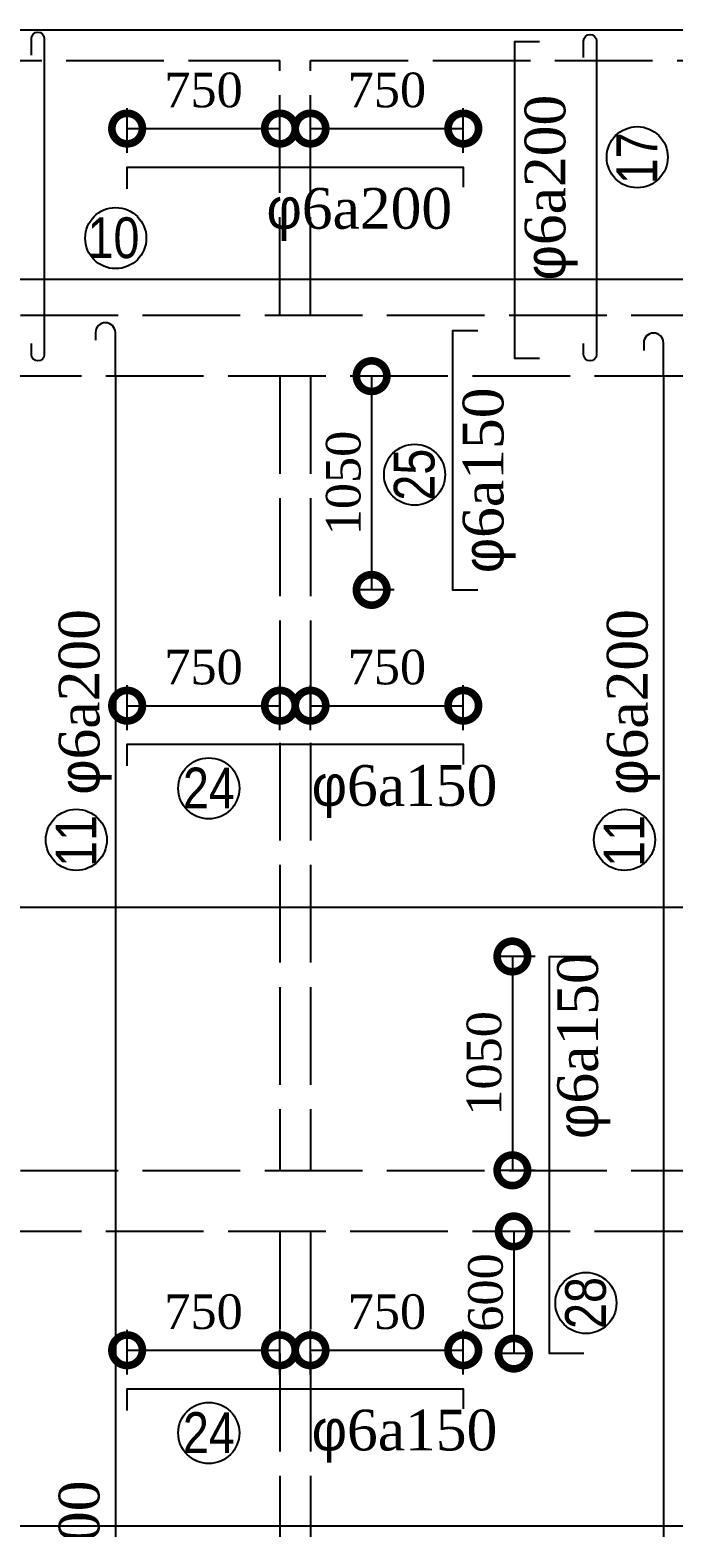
# Model space of a CAD drawing. Extents: x -105064 to -20964, y -943 to 58457.
# Drawn here: x -90449 to -87290, y 45981 to 53332 of the extents above; entities that cross this region are included whole.
import ezdxf

# ---------------------------------------------------------------- set-up
doc = ezdxf.new("R2010")
doc.units = 0
doc.header["$LTSCALE"] = 40
doc.linetypes.add('ACAD_ISO02W100', pattern=[15, 12, -3])
doc.layers.get('0').update_dxf_attribs({"linetype": 'CONTINUOUS'})
doc.layers.get('DEFPOINTS').update_dxf_attribs({"linetype": 'CONTINUOUS'})
for name, color, linetype in [('KTHUOT', 6, 'CONTINUOUS'), ('MANH', 2, 'CONTINUOUS'), ('TEXT', 7, 'CONTINUOUS'), ('THEP', 1, 'CONTINUOUS')]:
    doc.layers.add(name, color=color, linetype=linetype)
doc.styles.add('DIM-NEW', font='')
doc.styles.add('VNI-HELVE', font='')
doc.styles.add('VNI-TIMES', font='')
doc.styles.get('DIM-NEW').set_extended_font_data('VNI-Helve-Condense')
doc.styles.get('VNI-HELVE').set_extended_font_data('VNI-Helve')
doc.styles.get('VNI-TIMES').set_extended_font_data('VNI-Times')
doc.dimstyles.new('D1', dxfattribs={"dimscale": 0, "dimtxt": 300, "dimasz": 250, "dimexe": 250, "dimexo": 0, "dimgap": 160, "dimtad": 1, "dimdec": 0, "dimdsep": 46, "dimtxsty": 'VNI-HELVE', "dimblk1": 'ARCHTICK', "dimblk2": 'ARCHTICK', "dimsah": 1, "dimcen": 2.5, "dimclrd": 6, "dimclre": 6, "dimclrt": 6, "dimadec": 0, "dimazin": 0, "dimtfac": 1, "dimtdec": 0, "dimtmove": 0, "dimatfit": 3, "dimldrblk": 'ARCHTICK', "dimfxl": 1, "dimtolj": 1, "dimtzin": 0, "dimarcsym": 0})

# ---------------------------------------------------------------- blocks, each defined once
blk = doc.blocks.new('_DotSmall')
at = {"color": 0, "linetype": 'ByBlock', "const_width": 0.5}
blk.add_lwpolyline([(-0.0625, 0, 1), (0.0625, 0, 1)], format="xyb", close=True, dxfattribs=at)
blk = doc.blocks.new('*D42')
at = {"layer": 'DEFPOINTS', "color": 0, "linetype": 'Continuous', "transparency": 16777216}
for p in [(-88320.4, 50014.2), (-89070.8, 49824.5), (-88320.4, 49824.5)]:
    blk.add_point(p, dxfattribs=at)
at = {"layer": 'KTHUOT', "color": 9, "linetype": 'Continuous', "lineweight": -2, "transparency": 16777216}
for p, q in [((-89070.8, 49894.5), (-89070.8, 50114.2)), ((-88320.4, 49894.5), (-88320.4, 50114.2)), ((-89070.8, 50014.2), (-88320.4, 50014.2))]:
    blk.add_line(p, q, dxfattribs=at)
at = {"layer": 'KTHUOT', "color": 9, "linetype": 'Continuous', "lineweight": -2, "transparency": 16777216, "xscale": 300, "yscale": 300, "zscale": 300, "rotation": 180}
blk.add_blockref('_DotSmall', (-89070.8, 50014.2), dxfattribs=at)
at = {"layer": 'KTHUOT', "color": 9, "linetype": 'Continuous', "lineweight": -2, "transparency": 16777216, "xscale": 300, "yscale": 300, "zscale": 300}
blk.add_blockref('_DotSmall', (-88320.4, 50014.2), dxfattribs=at)
at = {"layer": 'KTHUOT', "color": 7, "linetype": 'Continuous', "transparency": 16777216, "insert": (-88695.6, 50202.6), "char_height": 170, "attachment_point": 5, "style": 'VNI-TIMES'}
blk.add_mtext('\\A1;750', dxfattribs=at)
blk = doc.blocks.new('_ARCHTICK')
at = {"color": 0, "linetype": 'ByBlock', "const_width": 0.15}
blk.add_lwpolyline([(-0.5, -0.5), (0.5, 0.5)], dxfattribs=at)
blk = doc.blocks.new('*D41')
at = {"layer": 'DEFPOINTS', "color": 0, "linetype": 'Continuous', "transparency": 16777216}
for p in [(-89220.8, 50014.2), (-89971.3, 49824.5), (-89220.8, 49824.5)]:
    blk.add_point(p, dxfattribs=at)
at = {"layer": 'KTHUOT', "color": 9, "linetype": 'Continuous', "lineweight": -2, "transparency": 16777216}
for p, q in [((-89971.3, 49894.5), (-89971.3, 50114.2)), ((-89220.8, 49894.5), (-89220.8, 50114.2)), ((-89971.3, 50014.2), (-89220.8, 50014.2))]:
    blk.add_line(p, q, dxfattribs=at)
at = {"layer": 'KTHUOT', "color": 9, "linetype": 'Continuous', "lineweight": -2, "transparency": 16777216, "xscale": 300, "yscale": 300, "zscale": 300, "rotation": 180}
blk.add_blockref('_DotSmall', (-89971.3, 50014.2), dxfattribs=at)
at = {"layer": 'KTHUOT', "color": 9, "linetype": 'Continuous', "lineweight": -2, "transparency": 16777216, "xscale": 300, "yscale": 300, "zscale": 300}
blk.add_blockref('_DotSmall', (-89220.8, 50014.2), dxfattribs=at)
at = {"layer": 'KTHUOT', "color": 7, "linetype": 'Continuous', "transparency": 16777216, "insert": (-89596.1, 50202.6), "char_height": 170, "attachment_point": 5, "style": 'VNI-TIMES'}
blk.add_mtext('\\A1;750', dxfattribs=at)
blk = doc.blocks.new('*D75')
at = {"layer": 'DEFPOINTS', "color": 0, "linetype": 'Continuous', "transparency": 16777216}
for p in [(-88320.4, 46848.9), (-89070.8, 46659.3), (-88320.4, 46659.3)]:
    blk.add_point(p, dxfattribs=at)
at = {"layer": 'KTHUOT', "color": 9, "linetype": 'Continuous', "lineweight": -2, "transparency": 16777216}
for p, q in [((-89070.8, 46729.3), (-89070.8, 46948.9)), ((-88320.4, 46729.3), (-88320.4, 46948.9)), ((-89070.8, 46848.9), (-88320.4, 46848.9))]:
    blk.add_line(p, q, dxfattribs=at)
at = {"layer": 'KTHUOT', "color": 9, "linetype": 'Continuous', "lineweight": -2, "transparency": 16777216, "xscale": 300, "yscale": 300, "zscale": 300, "rotation": 180}
blk.add_blockref('_DotSmall', (-89070.8, 46848.9), dxfattribs=at)
at = {"layer": 'KTHUOT', "color": 9, "linetype": 'Continuous', "lineweight": -2, "transparency": 16777216, "xscale": 300, "yscale": 300, "zscale": 300}
blk.add_blockref('_DotSmall', (-88320.4, 46848.9), dxfattribs=at)
at = {"layer": 'KTHUOT', "color": 7, "linetype": 'Continuous', "transparency": 16777216, "insert": (-88695.6, 47037.3), "char_height": 170, "attachment_point": 5, "style": 'VNI-TIMES'}
blk.add_mtext('\\A1;750', dxfattribs=at)
blk = doc.blocks.new('*D76')
at = {"layer": 'DEFPOINTS', "color": 0, "linetype": 'Continuous', "transparency": 16777216}
for p in [(-89220.8, 46848.9), (-89971.3, 46659.3), (-89220.8, 46659.3)]:
    blk.add_point(p, dxfattribs=at)
at = {"layer": 'KTHUOT', "color": 9, "linetype": 'Continuous', "lineweight": -2, "transparency": 16777216}
for p, q in [((-89971.3, 46729.3), (-89971.3, 46948.9)), ((-89220.8, 46729.3), (-89220.8, 46948.9)), ((-89971.3, 46848.9), (-89220.8, 46848.9))]:
    blk.add_line(p, q, dxfattribs=at)
at = {"layer": 'KTHUOT', "color": 9, "linetype": 'Continuous', "lineweight": -2, "transparency": 16777216, "xscale": 300, "yscale": 300, "zscale": 300, "rotation": 180}
blk.add_blockref('_DotSmall', (-89971.3, 46848.9), dxfattribs=at)
at = {"layer": 'KTHUOT', "color": 9, "linetype": 'Continuous', "lineweight": -2, "transparency": 16777216, "xscale": 300, "yscale": 300, "zscale": 300}
blk.add_blockref('_DotSmall', (-89220.8, 46848.9), dxfattribs=at)
at = {"layer": 'KTHUOT', "color": 7, "linetype": 'Continuous', "transparency": 16777216, "insert": (-89596.1, 47037.3), "char_height": 170, "attachment_point": 5, "style": 'VNI-TIMES'}
blk.add_mtext('\\A1;750', dxfattribs=at)
blk = doc.blocks.new('*D316')
at = {"layer": 'DEFPOINTS', "color": 0, "linetype": 'Continuous', "transparency": 16777216}
for p in [(-87897, 48782.5), (-88079.4, 47732.4), (-87897, 47732.4)]:
    blk.add_point(p, dxfattribs=at)
at = {"layer": 'KTHUOT', "color": 9, "linetype": 'Continuous', "lineweight": -2, "transparency": 16777216}
for p, q in [((-87967, 48782.5), (-88149.4, 48782.5)), ((-88079.4, 48782.5), (-88079.4, 47732.4)), ((-87967, 47732.4), (-88149.4, 47732.4))]:
    blk.add_line(p, q, dxfattribs=at)
at = {"layer": 'KTHUOT', "color": 9, "linetype": 'Continuous', "lineweight": -2, "transparency": 16777216, "xscale": 300, "yscale": 300, "zscale": 300}
for p, rotation in [((-88079.4, 48782.5), 90), ((-88079.4, 47732.4), 270)]:
    blk.add_blockref('_DotSmall', p, dxfattribs=dict(at, rotation=rotation))
at = {"layer": 'KTHUOT', "color": 7, "linetype": 'Continuous', "transparency": 16777216, "insert": (-88217.8, 48257.5), "char_height": 170, "attachment_point": 5, "rotation": 90, "style": 'VNI-TIMES'}
blk.add_mtext('\\A1;1050', dxfattribs=at)
blk = doc.blocks.new('*D317')
at = {"layer": 'DEFPOINTS', "color": 0, "linetype": 'Continuous', "transparency": 16777216}
for p in [(-87939.4, 47432.4), (-88072.3, 46832.5), (-87939.4, 46832.5)]:
    blk.add_point(p, dxfattribs=at)
at = {"layer": 'KTHUOT', "color": 9, "linetype": 'Continuous', "lineweight": -2, "transparency": 16777216}
for p, q in [((-88009.4, 47432.4), (-88142.3, 47432.4)), ((-88072.3, 47432.4), (-88072.3, 46832.5)), ((-88009.4, 46832.5), (-88142.3, 46832.5))]:
    blk.add_line(p, q, dxfattribs=at)
at = {"layer": 'KTHUOT', "color": 9, "linetype": 'Continuous', "lineweight": -2, "transparency": 16777216, "xscale": 300, "yscale": 300, "zscale": 300}
for p, rotation in [((-88072.3, 47432.4), 90), ((-88072.3, 46832.5), 270)]:
    blk.add_blockref('_DotSmall', p, dxfattribs=dict(at, rotation=rotation))
at = {"layer": 'KTHUOT', "color": 7, "linetype": 'Continuous', "transparency": 16777216, "insert": (-88210.4, 47132.5), "char_height": 170, "attachment_point": 5, "rotation": 90, "style": 'VNI-TIMES'}
blk.add_mtext('\\A1;600', dxfattribs=at)
blk = doc.blocks.new('*D475')
at = {"layer": 'DEFPOINTS', "color": 0, "linetype": 'Continuous', "transparency": 16777216}
for p in [(-88590.6, 51632.4), (-88770.5, 50582.7), (-88590.6, 50582.7)]:
    blk.add_point(p, dxfattribs=at)
at = {"layer": 'KTHUOT', "color": 9, "linetype": 'Continuous', "lineweight": -2, "transparency": 16777216}
for p, q in [((-88660.6, 51632.4), (-88840.5, 51632.4)), ((-88770.5, 51632.4), (-88770.5, 50582.7)), ((-88660.6, 50582.7), (-88840.5, 50582.7))]:
    blk.add_line(p, q, dxfattribs=at)
at = {"layer": 'KTHUOT', "color": 9, "linetype": 'Continuous', "lineweight": -2, "transparency": 16777216, "xscale": 300, "yscale": 300, "zscale": 300}
for p, rotation in [((-88770.5, 51632.4), 90), ((-88770.5, 50582.7), 270)]:
    blk.add_blockref('_DotSmall', p, dxfattribs=dict(at, rotation=rotation))
at = {"layer": 'KTHUOT', "color": 7, "linetype": 'Continuous', "transparency": 16777216, "insert": (-88908.9, 51107.6), "char_height": 170, "attachment_point": 5, "rotation": 90, "style": 'VNI-TIMES'}
blk.add_mtext('\\A1;1050', dxfattribs=at)
blk = doc.blocks.new('*D480')
at = {"layer": 'DEFPOINTS', "color": 0, "linetype": 'Continuous', "transparency": 16777216}
for p in [(-88320.4, 52848.2), (-89070.8, 52658.5), (-88320.4, 52658.5)]:
    blk.add_point(p, dxfattribs=at)
at = {"layer": 'KTHUOT', "color": 9, "linetype": 'Continuous', "lineweight": -2, "transparency": 16777216}
for p, q in [((-89070.8, 52728.5), (-89070.8, 52948.2)), ((-88320.4, 52728.5), (-88320.4, 52948.2)), ((-89070.8, 52848.2), (-88320.4, 52848.2))]:
    blk.add_line(p, q, dxfattribs=at)
at = {"layer": 'KTHUOT', "color": 9, "linetype": 'Continuous', "lineweight": -2, "transparency": 16777216, "xscale": 300, "yscale": 300, "zscale": 300, "rotation": 180}
blk.add_blockref('_DotSmall', (-89070.8, 52848.2), dxfattribs=at)
at = {"layer": 'KTHUOT', "color": 9, "linetype": 'Continuous', "lineweight": -2, "transparency": 16777216, "xscale": 300, "yscale": 300, "zscale": 300}
blk.add_blockref('_DotSmall', (-88320.4, 52848.2), dxfattribs=at)
at = {"layer": 'KTHUOT', "color": 7, "linetype": 'Continuous', "transparency": 16777216, "insert": (-88695.6, 53036.6), "char_height": 170, "attachment_point": 5, "style": 'VNI-TIMES'}
blk.add_mtext('\\A1;750', dxfattribs=at)
blk = doc.blocks.new('*D481')
at = {"layer": 'DEFPOINTS', "color": 0, "linetype": 'Continuous', "transparency": 16777216}
for p in [(-89220.8, 52848.2), (-89971.3, 52658.5), (-89220.8, 52658.5)]:
    blk.add_point(p, dxfattribs=at)
at = {"layer": 'KTHUOT', "color": 9, "linetype": 'Continuous', "lineweight": -2, "transparency": 16777216}
for p, q in [((-89971.3, 52728.5), (-89971.3, 52948.2)), ((-89220.8, 52728.5), (-89220.8, 52948.2)), ((-89971.3, 52848.2), (-89220.8, 52848.2))]:
    blk.add_line(p, q, dxfattribs=at)
at = {"layer": 'KTHUOT', "color": 9, "linetype": 'Continuous', "lineweight": -2, "transparency": 16777216, "xscale": 300, "yscale": 300, "zscale": 300, "rotation": 180}
blk.add_blockref('_DotSmall', (-89971.3, 52848.2), dxfattribs=at)
at = {"layer": 'KTHUOT', "color": 9, "linetype": 'Continuous', "lineweight": -2, "transparency": 16777216, "xscale": 300, "yscale": 300, "zscale": 300}
blk.add_blockref('_DotSmall', (-89220.8, 52848.2), dxfattribs=at)
at = {"layer": 'KTHUOT', "color": 7, "linetype": 'Continuous', "transparency": 16777216, "insert": (-89596.1, 53036.6), "char_height": 170, "attachment_point": 5, "style": 'VNI-TIMES'}
blk.add_mtext('\\A1;750', dxfattribs=at)

msp = doc.modelspace()

# ---------------------------------------------------------------- linework, layer by layer
at = {"layer": 'KTHUOT', "color": 6, "linetype": 'Continuous'}
for centre in [(-87466.3, 52707.5), (-90027.3, 52310.2), (-88559.8, 51148.3), (-89570.3, 49608), (-90220.8, 49355.4), (-87528.8, 49355.4), (-87718.3, 47080.9), (-89570.3, 46442.7)]:
    msp.add_circle(centre, 150, dxfattribs=at)
at = {"layer": 'MANH', "linetype": 'Continuous'}
for p, q in [((-92220.8, 53332.4), (-89295.8, 53332.4)), ((-89295.8, 53332.4), (-86070.8, 53332.4))]:
    msp.add_line(p, q, dxfattribs=at)
at = {"layer": 'MANH', "linetype": 'ACAD_ISO02W100'}
for p, q in [((-92070.8, 53182.4), (-89220.8, 53182.4)), ((-89220.8, 51932.4), (-89220.8, 53182.4)), ((-89070.8, 53182.4), (-86220.8, 53182.4)), ((-89070.8, 51932.4), (-89070.8, 53182.4)), ((-92295.8, 51932.4), (-89295.8, 51932.4)), ((-89295.8, 51932.4), (-86295.8, 51932.4)), ((-88995.8, 51632.4), (-91995.8, 51632.4)), ((-89220.8, 51632.4), (-89220.8, 47732.4)), ((-89070.8, 51632.4), (-89070.8, 47732.4)), ((-85995.8, 51632.4), (-88995.8, 51632.4)), ((-92295.8, 47732.4), (-89295.8, 47732.4)), ((-89295.8, 47732.4), (-86295.8, 47732.4)), ((-88995.8, 47432.4), (-91995.8, 47432.4)), ((-89220.8, 47432.4), (-89220.8, 45282.4)), ((-89070.8, 47432.4), (-89070.8, 45282.4)), ((-85995.8, 47432.4), (-88995.8, 47432.4))]:
    msp.add_line(p, q, dxfattribs=at)
at = {"layer": 'THEP'}
for points in [[(-90441.6, 53208.4), (-90441.6, 53290, -1), (-90378.1, 53290), (-90378.1, 51738.7, -1), (-90441.4, 51738.7), (-90441.4, 51793.1)], [(-87729.7, 53196.9), (-87729.7, 53278.5, -1), (-87666.2, 53278.5), (-87666.2, 51738.7, -1), (-87729.6, 51738.7), (-87729.6, 51793.1)], [(-92134.1, 52144.3), (-92169.4, 52144.3, 1), (-92169.4, 52109.1), (-86100, 52109.1, 1), (-86100, 52138.5), (-86129.4, 52138.5)], [(-90029.2, 51632.4), (-90029.2, 51846.2, 1), (-90126.5, 51846.2), (-90126.5, 51809.7)], [(-87337.2, 51632.4), (-87337.2, 51795.3, 1), (-87434.5, 51795.3), (-87434.5, 51758.7)], [(-90029.2, 51632.4), (-90029.2, 43334.7, -1), (-90106.4, 43334.7), (-90106.4, 43411.5)], [(-87337.2, 51632.4), (-87337.2, 43334.7, -1), (-87414.4, 43334.7), (-87414.4, 43411.5)], [(-71787.3, 49113.6), (-71702.2, 49113.6, -1), (-71702.2, 49023.3), (-71702.2, 49023.3), (-99389.6, 49023.3, -1), (-99389.6, 49108.2), (-99325.5, 49108.2)], [(-71787.3, 46075.4), (-71702.2, 46075.4, -1), (-71702.2, 45985.1), (-71702.2, 45985.1), (-99389.6, 45985.1, -1), (-99389.6, 46070), (-99325.5, 46070)]]:
    msp.add_lwpolyline(points, format="xyb", dxfattribs=at)
for points in [[(-87945.8, 53274.7), (-88069.3, 53274.7), (-88069.3, 51720.1), (-87945.8, 51720.1)], [(-89971.3, 52552.1), (-89971.3, 52658.5), (-88320.4, 52658.5), (-88320.4, 52559.7)], [(-88249.8, 51854.6), (-88373.3, 51854.6), (-88373.3, 50582.7), (-88249.8, 50582.7)], [(-89971.3, 49718.1), (-89971.3, 49824.5), (-88320.4, 49824.5), (-88320.4, 49725.7)], [(-87729.2, 46832.5), (-87897, 46832.5), (-87897, 48782.5), (-87692.1, 48782.5)], [(-89971.3, 46552.9), (-89971.3, 46659.3), (-88320.4, 46659.3), (-88320.4, 46560.5)]]:
    msp.add_lwpolyline(points, dxfattribs=at)

# ---------------------------------------------------------------- texts
at = {"layer": 'TEXT', "style": 'DIM-NEW'}
for s, p in [('17', (-87368.2, 52574.5)), ('25', (-88461.7, 51021)), ('11', (-90122.7, 49222.4)), ('11', (-87430.7, 49222.4)), ('28', (-87620.3, 46953.6))]:
    msp.add_text(s, height=200, rotation=90, dxfattribs=at).set_placement(p)
for s, p in [('10', (-90165.7, 52212.1)), ('24', (-89697.5, 49509.9)), ('24', (-89697.5, 46344.6))]:
    msp.add_text(s, height=200, dxfattribs=at).set_placement(p)
at = {"layer": 'TEXT', "char_height": 200, "width": 982.857, "attachment_point": 1, "rotation": 90, "style": 'VNI-TIMES'}
for s, insert in [('{\\fSymbol|b0|i0|c2|p16;f}6a200', (-88019.2, 52102.4)), ('{\\fSymbol|b0|i0|c2|p16;f}6a150', (-88323.2, 50664.9)), ('{\\fSymbol|b0|i0|c2|p16;f}6a200', (-90307.3, 49576.8)), ('{\\fSymbol|b0|i0|c2|p16;f}6a200', (-87615.2, 49576.8)), ('{\\fSymbol|b0|i0|c2|p16;f}6a150', (-87859.2, 47886.7)), ('{\\fSymbol|b0|i0|c2|p16;f}6a200', (-90307.3, 45297.4))]:
    msp.add_mtext(s, dxfattribs=dict(at, insert=insert))
at = {"layer": 'TEXT', "char_height": 200, "width": 982.857, "attachment_point": 1, "style": 'VNI-TIMES'}
for s, insert in [('{\\fSymbol|b0|i0|c2|p16;f}6a200', (-89286.8, 52556.3)), ('{\\fSymbol|b0|i0|c2|p16;f}6a150', (-89064.9, 49722.3)), ('{\\fSymbol|b0|i0|c2|p16;f}6a150', (-89064.9, 46557.1))]:
    msp.add_mtext(s, dxfattribs=dict(at, insert=insert))

# ---------------------------------------------------------------- dimensions: what is measured, and where the dimension line sits
at = {"layer": 'KTHUOT', "color": 6, "linetype": 'Continuous'}
for base, p1, p2, picture, middle in [((-89220.8347, 52848.1608), (-89971.2719, 52658.5201), (-89220.8347, 52658.5201), '*D481', (-89596.0533, 53036.5658)), ((-88320.4, 52848.2), (-89070.8, 52658.5), (-88320.4, 52658.5), '*D480', (-88695.6, 53036.6)), ((-89220.8347, 50014.1607), (-89971.2719, 49824.52), (-89220.8347, 49824.52), '*D41', (-89596.0533, 50202.5657)), ((-88320.4, 50014.2), (-89070.8, 49824.5), (-88320.4, 49824.5), '*D42', (-88695.6, 50202.6)), ((-89220.8347, 46848.9213), (-89971.2719, 46659.2806), (-89220.8347, 46659.2806), '*D76', (-89596.0533, 47037.3263)), ((-88320.4, 46848.9), (-89070.8, 46659.3), (-88320.4, 46659.3), '*D75', (-88695.6, 47037.3))]:
    dim = msp.add_linear_dim(base=base, p1=p1, p2=p2, dimstyle='D1', override={"dimscale": 1, "dimtxt": 170, "dimasz": 300, "dimexe": 100, "dimexo": 70, "dimgap": 100, "dimtxsty": 'VNI-TIMES', "dimblk1": 'DotSmall', "dimblk2": 'DotSmall', "dimclrd": 9, "dimclre": 9, "dimclrt": 7}, dxfattribs=at)
    dim.commit()
    dim.dimension.update_dxf_attribs({"geometry": picture, "text_midpoint": middle})
for base, p1, p2, picture, middle in [((-88770.5, 50582.7), (-88590.6, 51632.4), (-88590.6, 50582.7), '*D475', (-88908.9, 51107.6)), ((-88079.4, 47732.4), (-87897, 48782.5), (-87897, 47732.4), '*D316', (-88217.8, 48257.5)), ((-88072.3, 46832.5), (-87939.4, 47432.4), (-87939.4, 46832.5), '*D317', (-88210.4, 47132.5))]:
    dim = msp.add_linear_dim(base=base, p1=p1, p2=p2, angle=90, dimstyle='D1', override={"dimscale": 1, "dimtxt": 170, "dimasz": 300, "dimexe": 70, "dimexo": 70, "dimgap": 50, "dimtxsty": 'VNI-TIMES', "dimblk1": 'DotSmall', "dimblk2": 'DotSmall', "dimclrd": 9, "dimclre": 9, "dimclrt": 7}, dxfattribs=at)
    dim.commit()
    dim.dimension.update_dxf_attribs({"geometry": picture, "text_midpoint": middle})

doc.saveas('drawing.dxf')
